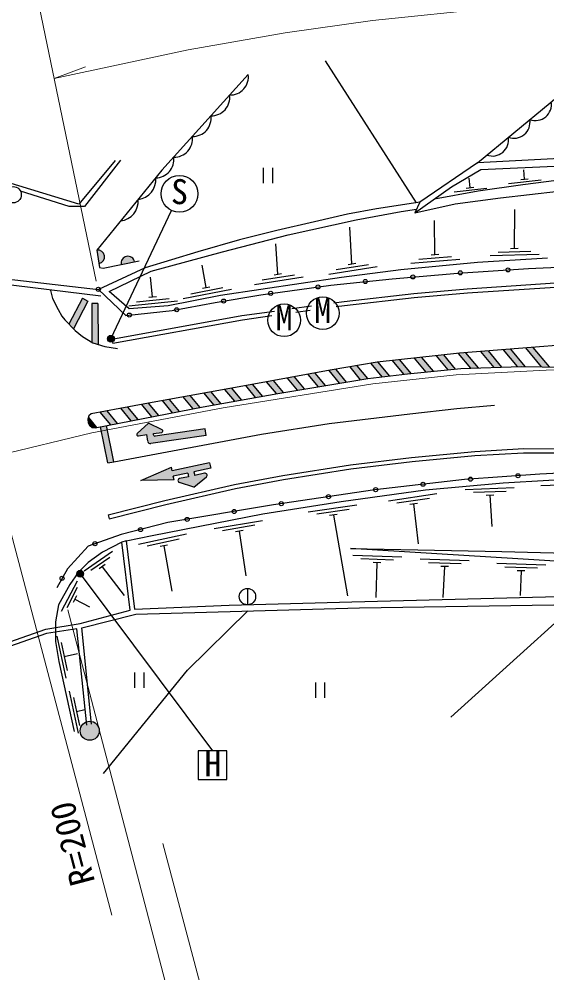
# Model space of a CAD drawing. Units: millimetres at full size, sheet at 1:1000; details may follow other scales. Extents: x 40000 to 680000, y 20000 to 380000.
# Drawn here: x 383957 to 422678, y 260226 to 330182 of the extents above; entities that cross this region are included whole.
import ezdxf
from ezdxf.enums import TextEntityAlignment as Align

# ---------------------------------------------------------------- set-up
doc = ezdxf.new("R2010")
doc.units = ezdxf.units.MM
doc.header["$LTSCALE"] = 1000
doc.linetypes.add('CHAIN', pattern=[18.5, 12, -1.5, 3.5, -1.5])
for name, color, linetype, lineweight in [('M-BGD', 7, 'Continuous', 25), ('M-BGD-EXST', 7, 'Continuous', 25), ('M-BMK', 2, 'CHAIN', 13), ('M-STR-HTXT', 7, 'Continuous', 13), ('M-STR-STRC', 7, 'Continuous', 25)]:
    doc.layers.add(name, color=color, linetype=linetype, lineweight=lineweight)
doc.styles.add('ＭＳ ゴシック', font='')
doc.styles.get('ＭＳ ゴシック').set_extended_font_data('MS Gothic')

msp = doc.modelspace()

# ---------------------------------------------------------------- hatches: boundary and pattern name
at = {"layer": 'M-BGD'}
for points in [[(389653, 313235), (389810, 312248, 0.41421), (390225, 312820, 0.41421)], [(391455, 312185), (392434, 312389, 0.41421), (391842, 312776, 0.41421)], [(389841, 277986, 0.41421), (389141, 278686, 0.41421), (388441, 277986, 1)]]:
    msp.add_hatch(color=256, dxfattribs=at).paths.add_polyline_path(points)
at = {"layer": 'M-BGD-EXST'}
for points in [[(390477, 306614, 0.41421), (390816, 306514, 0.41421), (390916, 306854, 1)], [(388218, 289381, 0.41421), (388557, 289281, 0.41421), (388657, 289620, 1)]]:
    msp.add_hatch(color=256, dxfattribs=at).paths.add_polyline_path(points)
at = {"layer": 'M-STR-STRC'}
for points in [[(388998, 309501), (388598, 309708), (387614, 307812), (387942, 307467)], [(389741, 309313), (389291, 309311), (389304, 306481), (389374, 306440), (389754, 306319)], [(416712, 305709), (416254, 305673), (416164, 305663), (417073, 304573), (417642, 304593)], [(418359, 305841), (417810, 305797), (418780, 304633), (419349, 304653)], [(420007, 305972), (419458, 305928), (420487, 304693), (420782, 304703), (421069, 304699)], [(421655, 306104), (421106, 306060), (422257, 304679), (422851, 304669)], [(410264, 305011), (410231, 305008), (409749, 304926), (410569, 303943), (411102, 304006)], [(411873, 305189), (411337, 305130), (412169, 304132), (412445, 304164), (412706, 304190)], [(413482, 305367), (412946, 305308), (413789, 304296), (414331, 304349)], [(415092, 305545), (414555, 305485), (415414, 304455), (415956, 304508)], [(407184, 304490), (406786, 304423), (406671, 304402), (407444, 303475), (407959, 303560)], [(408723, 304752), (408210, 304665), (408989, 303730), (409504, 303814)], [(402599, 303665), (402090, 303573), (402810, 302709), (402941, 302733), (403324, 302796)], [(404126, 303942), (403617, 303850), (404354, 302966), (404869, 303051)], [(405653, 304218), (405144, 304126), (405899, 303220), (406414, 303305)], [(399544, 303114), (399035, 303022), (399752, 302162), (400261, 302253)], [(401072, 303389), (400907, 303359), (400563, 303297), (401281, 302436), (401791, 302527)], [(394960, 302288), (394451, 302196), (395190, 301309), (395694, 301407)], [(396488, 302563), (395979, 302471), (396702, 301603), (397206, 301702)], [(398016, 302838), (397507, 302747), (398223, 301888), (398732, 301979)], [(391912, 301729), (391405, 301634), (392167, 300720), (392671, 300818)], [(393433, 302012), (392926, 301918), (393679, 301014), (394183, 301112)], [(389039, 300959), (389008, 300849), (389026, 300565), (389127, 300395), (389320, 300230), (389536, 300207), (389647, 300229)], [(390391, 301445), (389884, 301351), (390655, 300425), (391159, 300523)], [(390466, 297627), (389922, 300282), (390364, 300368), (390907, 297717)], [(393321, 299708), (392708, 299617, -0.74206), (392626, 299791), (393451, 300536), (394457, 300061, -0.74206), (394429, 299871), (393816, 299781), (393830, 299682, 0.41421), (393944, 299597), (397610, 300138), (397683, 299644), (393621, 299044, -0.41388), (393394, 299213)], [(396841, 296718), (396783, 296987), (398019, 297254), (397935, 297643), (395188, 297049), (395130, 297318), (392886, 296349), (395330, 296392), (395272, 296661), (396327, 296889), (396385, 296620), (395730, 296478, 0.77336), (395718, 296188), (396787, 295863), (397695, 296613, 0.78564), (397568, 296875)]]:
    msp.add_hatch(color=256, dxfattribs=at).paths.add_polyline_path(points)

# ---------------------------------------------------------------- linework, layer by layer
at = {"layer": 'M-BGD'}
for p, q in [((406414, 327124), (413085, 316704)), ((401873, 319268), (401873, 318150)), ((402540, 319268), (402540, 318150)), ((421035, 318437), (420973, 319133)), ((417044, 317820), (416982, 318517)), ((419871, 318118), (422255, 318399)), ((420757, 318404), (421313, 318469)), ((415880, 317502), (418264, 317782)), ((416766, 317787), (417322, 317853)), ((420292, 313363), (420334, 316218)), ((408372, 312230), (408211, 314920)), ((414462, 312913), (414421, 315412)), ((402935, 311477), (402787, 313687)), ((413285, 312578), (415677, 312769)), ((414183, 312891), (414741, 312935)), ((418505, 312834), (422104, 312931)), ((419099, 313090), (421498, 313155)), ((420012, 313355), (420572, 313370)), ((397683, 310501), (397377, 312140)), ((406668, 311477), (410225, 312034)), ((407224, 311807), (409595, 312178)), ((408095, 312187), (408649, 312273)), ((412706, 312291), (416295, 312578)), ((378834, 311595), (389774, 310358)), ((401786, 311054), (404157, 311425)), ((402658, 311434), (403211, 311520)), ((378726, 311260), (389947, 309895)), ((393749, 309806), (393605, 311263)), ((401231, 310724), (404787, 311281)), ((396003, 309695), (399540, 310365)), ((396548, 310042), (398906, 310489)), ((397407, 310449), (397958, 310553)), ((392009, 309140), (395589, 309517)), ((392581, 309441), (394967, 309693)), ((393470, 309776), (394027, 309835)), ((405414, 309120), (403977, 308920)), ((405317, 308803), (404252, 308655)), ((390772, 306692), (390825, 306397)), ((425839, 296081), (422242, 295945)), ((414614, 295353), (411051, 294836)), ((420275, 295802), (416677, 295665)), ((419684, 295539), (417286, 295448)), ((418774, 295265), (418215, 295243)), ((418494, 295254), (418646, 292955)), ((408730, 294541), (405167, 294025)), ((414055, 295029), (411680, 294685)), ((413179, 294659), (412624, 294579)), ((412902, 294619), (413244, 291685)), ((390493, 293832), (390565, 293541)), ((408170, 294218), (405795, 293873)), ((407294, 293848), (406740, 293768)), ((401809, 293390), (398259, 292789)), ((407017, 293808), (408044, 287886)), ((401257, 293053), (398891, 292652)), ((400390, 292663), (399838, 292569)), ((400114, 292616), (400588, 289351)), ((396234, 292396), (392713, 291645)), ((395697, 292036), (393350, 291535)), ((390821, 291126), (388741, 289702)), ((394847, 291609), (394300, 291492)), ((394574, 291551), (395157, 288231)), ((390610, 290690), (389223, 289742)), ((412027, 290726), (408429, 290849)), ((411419, 290506), (409020, 290589)), ((416986, 290451), (413388, 290575)), ((390283, 290176), (389821, 289860)), ((390052, 290018), (391668, 287918)), ((410491, 290298), (409931, 290317)), ((410211, 290308), (410121, 287751)), ((416378, 290232), (413980, 290314)), ((415450, 290024), (414891, 290043)), ((415171, 290033), (415049, 287766)), ((422602, 290131), (419004, 290255)), ((421994, 289912), (419595, 289994)), ((421066, 289703), (420506, 289723)), ((420786, 289713), (420726, 287903)), ((388207, 288969), (387046, 286732)), ((388226, 288485), (387452, 286994)), ((400712, 288426), (400712, 287226)), ((388181, 287878), (387923, 287381)), ((388052, 287629), (389117, 287076)), ((415629, 278976), (424773, 287255)), ((386722, 284933), (387382, 281853)), ((387037, 284463), (387477, 282410)), ((387257, 283437), (388254, 283646)), ((392431, 282255), (392431, 281137)), ((393098, 282255), (393098, 281137)), ((405698, 281523), (405698, 280405)), ((406365, 281523), (406365, 280405)), ((387633, 280898), (388294, 277818)), ((387949, 280429), (388389, 278376)), ((388169, 279402), (388785, 279535))]:
    msp.add_line(p, q, dxfattribs=at)
for points in [[(417596, 319649), (422911, 324044), (426083, 326721), (429225, 329361)], [(400772, 326128), (394434, 319090), (389653, 313235), (389856, 311956), (390119, 311913), (392757, 312456)], [(429523, 322701), (423627, 319955), (417596, 319649), (413351, 316743), (412987, 315974)], [(412987, 315974), (415682, 317879), (417839, 319144), (423768, 319420), (429235, 322031)], [(391018, 319814), (388347, 316615), (380390, 319025)], [(391391, 319829), (388761, 316429), (387633, 316439), (384064, 317553)], [(414440, 317001), (417643, 317585), (420911, 318047), (424143, 318474), (426478, 318757), (428625, 318914)], [(412987, 315974), (415953, 316630), (419270, 317081), (423539, 317563), (426576, 317874), (428445, 317997)], [(413351, 316743), (411949, 316535), (410166, 316256), (408061, 315875), (405632, 315319), (402868, 314687), (400126, 313987), (397072, 313119), (393200, 311936), (389774, 310358)], [(422716, 312647), (417585, 312332), (411964, 311790), (407607, 311233), (398745, 309908), (394888, 309151), (392044, 308922), (390573, 310211), (393656, 311696), (398869, 313110), (403703, 314352), (408690, 315458), (411983, 316058), (413114, 316243)], [(389774, 310358), (391782, 308445), (395184, 308798), (398350, 309392), (401688, 309965), (406826, 310669), (411325, 311138), (416152, 311558), (421321, 311881), (426226, 312111), (431180, 312237), (436716, 312194), (441405, 311961), (446636, 311353), (451680, 310600), (456385, 309729), (463471, 308179), (472871, 305873), (482747, 307597), (492478, 309234)], [(466441, 306442), (461983, 307453), (458438, 308187), (455899, 308723), (452428, 309315), (450199, 309676), (447213, 310072), (444693, 310338), (441549, 310614), (437233, 310872), (426723, 310890), (423275, 310802), (416837, 310368), (412908, 310032), (407800, 309452), (407045, 309347)], [(466375, 306150), (461920, 307160), (458377, 307893), (455843, 308428), (452379, 309019), (450155, 309379), (447177, 309774), (444665, 310040), (441527, 310314), (437224, 310572), (426727, 310590), (423289, 310502), (416860, 310069), (412938, 309734), (407837, 309154), (407225, 309069)], [(402682, 308739), (400300, 308408), (390772, 306692)], [(402490, 308410), (400347, 308111), (390825, 306397)], [(390493, 293832), (394648, 294868), (399762, 296051), (403307, 296718), (408258, 297484), (412752, 298039), (417378, 298477), (420949, 298678), (426956, 298667), (436791, 298660), (442802, 298326), (454348, 297628), (471764, 296493), (490553, 293186), (508300, 290017), (531875, 282484), (546619, 279466), (557432, 279297)], [(390565, 293541), (394718, 294577), (399823, 295758), (403357, 296423), (408299, 297187), (412785, 297740), (417401, 298178), (420957, 298378), (426955, 298367), (436782, 298360), (442784, 298026), (454329, 297329), (471728, 296195), (490501, 292890), (508228, 289725), (531799, 282193), (546587, 279166), (557428, 278997)], [(548366, 275811), (546788, 277790), (533836, 279019), (531942, 279728), (530636, 280020), (515670, 285794), (507751, 288813), (491490, 291743), (471025, 295469), (457913, 296304), (452471, 296419), (441344, 297046), (434693, 297232), (428902, 297157), (422153, 296800), (416634, 296408), (410044, 295661), (402620, 294554), (394873, 293248), (391450, 292380), (389035, 291536), (387512, 289858), (386716, 288479)], [(391824, 291912), (393713, 292309), (401842, 293896), (407596, 294791), (413760, 295655), (419465, 296167), (426179, 296560), (431629, 296706), (437913, 296548), (442730, 296396), (453984, 295850), (460732, 295578), (464128, 295395), (471004, 294911), (488617, 291668), (508024, 288250), (530654, 279558), (531916, 279347)], [(380203, 283437), (385913, 285439), (388444, 285856), (392103, 286828), (391499, 291811)], [(391824, 291912), (391499, 291811), (390067, 291079), (389014, 290325), (388283, 289601), (387686, 288706), (386845, 287215), (386637, 285978), (386628, 284538), (386872, 283055), (387991, 277924)], [(391824, 291912), (392422, 286915), (399370, 287195), (408370, 287446), (428241, 287944)], [(427973, 290122), (420541, 290595), (408275, 291343), (419372, 291124), (427877, 290905)], [(389272, 278473), (388557, 285537), (392525, 286541), (408932, 287000), (424773, 287255), (427961, 287305), (427877, 283916), (427961, 281572), (428130, 279937)], [(390147, 274844), (396315, 282427), (400729, 286770)], [(388935, 278408), (388187, 285469), (385960, 285125), (380589, 283248)]]:
    msp.add_lwpolyline(points, dxfattribs=at)
for centre, radius in [((383522, 317296), 600), ((412845, 311271), 150), ((416332, 311570), 150), ((419825, 311787), 150), ((405883, 310540), 150), ((409361, 310934), 150), ((389774, 310358), 150), ((402415, 310065), 150), ((398962, 309497), 150), ((392042, 308472), 150), ((395520, 308861), 150), ((420564, 296687), 150), ((413593, 296063), 150), ((417073, 296439), 150), ((406653, 295156), 150), ((410115, 295669), 150), ((403191, 294640), 150), ((399738, 294068), 150), ((396287, 293486), 150), ((392868, 292739), 150), ((389523, 291707), 150), ((387114, 289168), 150), ((400712, 287826), 600), ((389141, 277986), 700)]:
    msp.add_circle(centre, radius, dxfattribs=at)
for centre, radius, start, end in [((399435, 325957), 1348, 268.72947, 7.25469), ((398067, 324439), 1348, 268.72947, 7.25469), ((421832, 323923), 1182, 249.78476, 9.45441), ((396700, 322921), 1348, 268.72947, 7.25469), ((420257, 322622), 1182, 249.80094, 9.37489), ((395332, 321402), 1348, 268.72947, 7.25469), ((418682, 321319), 1182, 249.80094, 9.37489), ((393965, 319884), 1348, 270.7003, 7.25469), ((392535, 318400), 1453, 276.15168, 5.37613), ((391244, 316819), 1453, 276.15168, 5.37613), ((389731, 312742), 500, 279.03563, 99.03563), ((391944, 312287), 500, 11.80757, 191.80757)]:
    msp.add_arc(centre, radius, start, end, dxfattribs=at)
at = {"layer": 'M-BGD-EXST'}
for p, q in [((390697, 306734), (395146, 316148)), ((388437, 289501), (398153, 276507)), ((399203, 276507), (397103, 276507)), ((397103, 276507), (397103, 274407)), ((399203, 274407), (399203, 276507)), ((397103, 274407), (399203, 274407))]:
    msp.add_line(p, q, dxfattribs=at)
for centre, radius in [((395723, 317368), 1350), ((403399, 308091), 1200), ((406234, 308609), 1200), ((390697, 306734), 250), ((388437, 289501), 250)]:
    msp.add_circle(centre, radius, dxfattribs=at)
at = {"layer": 'M-BMK'}
msp.add_lwpolyline([(381887, 298055), (389290, 299842), (398924, 301677), (409904, 303422), (416028, 304078), (422612, 304434), (429858, 304580), (436814, 304575), (442802, 304303), (447494, 303969), (455146, 303254), (462161, 302295), (469263, 301291), (478637, 299563), (511167, 293608), (567676, 283042)], dxfattribs=at)
at = {"layer": 'M-STR-HTXT'}
for p, q in [((389614, 310962), (384710, 334648)), ((386538, 325817), (388835, 326686)), ((390758, 264458), (381887, 298055)), ((395858, 255141), (387529, 286849)), ((394494, 269719), (398936, 253066))]:
    msp.add_line(p, q, dxfattribs=at)
msp.add_lwpolyline([(386538, 325817), (396364, 327934), (403477, 329164), (409872, 330087), (418907, 331004), (427410, 331580)], dxfattribs=at)
at = {"layer": 'M-STR-STRC'}
for p, q in [((388598, 309708), (387614, 307812)), ((388998, 309501), (387942, 307467)), ((388598, 309708), (388998, 309501)), ((389741, 309313), (389291, 309311)), ((389291, 309311), (389304, 306481)), ((389741, 309313), (389754, 306319)), ((416712, 305709), (417642, 304593)), ((417810, 305797), (418780, 304633)), ((418359, 305841), (419349, 304653)), ((419458, 305928), (420487, 304693)), ((420007, 305972), (421069, 304699)), ((421106, 306060), (422257, 304679)), ((421655, 306104), (422851, 304669)), ((410264, 305011), (411102, 304006)), ((411337, 305130), (412169, 304132)), ((411873, 305189), (412706, 304190)), ((412946, 305308), (413789, 304296)), ((413482, 305367), (414331, 304349)), ((414555, 305485), (415414, 304455)), ((415092, 305545), (415956, 304508)), ((416164, 305663), (417073, 304573)), ((406671, 304402), (407444, 303475)), ((407184, 304490), (407959, 303560)), ((408210, 304665), (408989, 303730)), ((408723, 304752), (409504, 303814)), ((409749, 304926), (410569, 303943)), ((402599, 303665), (403324, 302796)), ((403617, 303850), (404354, 302966)), ((404126, 303942), (404869, 303051)), ((405144, 304126), (405899, 303220)), ((405653, 304218), (406414, 303305)), ((399035, 303022), (399752, 302162)), ((399544, 303114), (400261, 302253)), ((400563, 303297), (401281, 302436)), ((401072, 303389), (401791, 302527)), ((402090, 303573), (402810, 302709)), ((394960, 302288), (395694, 301407)), ((395979, 302471), (396702, 301603)), ((396488, 302563), (397206, 301702)), ((397507, 302747), (398223, 301888)), ((398016, 302838), (398732, 301979)), ((391405, 301634), (392167, 300720)), ((391912, 301729), (392671, 300818)), ((392926, 301918), (393679, 301014)), ((393433, 302012), (394183, 301112)), ((394451, 302196), (395190, 301309)), ((389039, 300959), (389647, 300229)), ((389884, 301351), (390655, 300425)), ((390391, 301445), (391159, 300523)), ((390466, 297627), (389922, 300282)), ((390907, 297717), (390364, 300368)), ((393451, 300536), (392626, 299791)), ((394457, 300061), (393451, 300536)), ((397610, 300138), (393944, 299597)), ((397683, 299644), (397610, 300138)), ((392708, 299617), (393321, 299708)), ((393394, 299213), (393321, 299708)), ((397683, 299644), (393621, 299044)), ((393816, 299781), (394429, 299871)), ((393830, 299682), (393816, 299781)), ((390466, 297627), (390907, 297717)), ((392886, 296349), (395130, 297318)), ((395188, 297049), (395130, 297318)), ((397935, 297643), (395188, 297049)), ((397935, 297643), (398019, 297254)), ((396327, 296889), (395272, 296661)), ((395330, 296392), (395272, 296661)), ((396385, 296620), (395730, 296478)), ((396327, 296889), (396385, 296620)), ((398019, 297254), (396783, 296987)), ((396783, 296987), (396841, 296718)), ((397568, 296875), (396841, 296718)), ((395330, 296392), (392886, 296349)), ((396787, 295863), (395718, 296188)), ((396787, 295863), (397695, 296613))]:
    msp.add_line(p, q, dxfattribs=at)
for points in [[(386264, 310270), (386414, 309695), (386816, 308873), (387092, 308401), (387322, 308120), (388064, 307338), (388602, 306892), (389374, 306440), (390247, 306161), (391176, 306024)], [(424923, 306364), (416254, 305673), (410231, 305008), (406786, 304423), (400907, 303359), (393451, 302016), (389237, 301230), (389072, 301079), (389008, 300849), (389026, 300565), (389127, 300395), (389320, 300230), (389536, 300207), (397472, 301753), (402941, 302733), (409552, 303822), (412445, 304164), (416364, 304548), (420782, 304703), (423875, 304651)], [(390907, 297717), (401729, 299736), (406694, 300515), (412631, 301237), (416081, 301631), (418836, 301873)]]:
    msp.add_lwpolyline(points, dxfattribs=at)
for centre, radius, start, end in [((392693, 299716), 100, 132.07874, 278.38867), ((393929, 299696), 100, 188.38867, 278.38867), ((394414, 299970), 100, 278.38867, 64.69861), ((393592, 299242), 200, 188.45302, 278.38867), ((397599, 296729), 150, 309.56997, 102.18862), ((395762, 296332), 150, 102.18862, 253.05679)]:
    msp.add_arc(centre, radius, start, end, dxfattribs=at)

# ---------------------------------------------------------------- texts
at = {"layer": 'M-BGD-EXST', "style": 'ＭＳ ゴシック'}
msp.add_text('S', height=1833, rotation=358.508, dxfattribs=at).set_placement((395067, 316076), align=Align.BOTTOM_LEFT)
for s, p in [('M', (405612, 307330)), ('M', (402777, 306812)), ('H', (397556, 274099))]:
    msp.add_text(s, height=1833, dxfattribs=at).set_placement(p, align=Align.BOTTOM_LEFT)
at = {"layer": 'M-STR-HTXT', "style": 'ＭＳ ゴシック'}
msp.add_text('R=200', height=1833, rotation=104.792, dxfattribs=at).set_placement((390071, 267061), align=Align.BOTTOM_LEFT)

doc.saveas('drawing.dxf')
